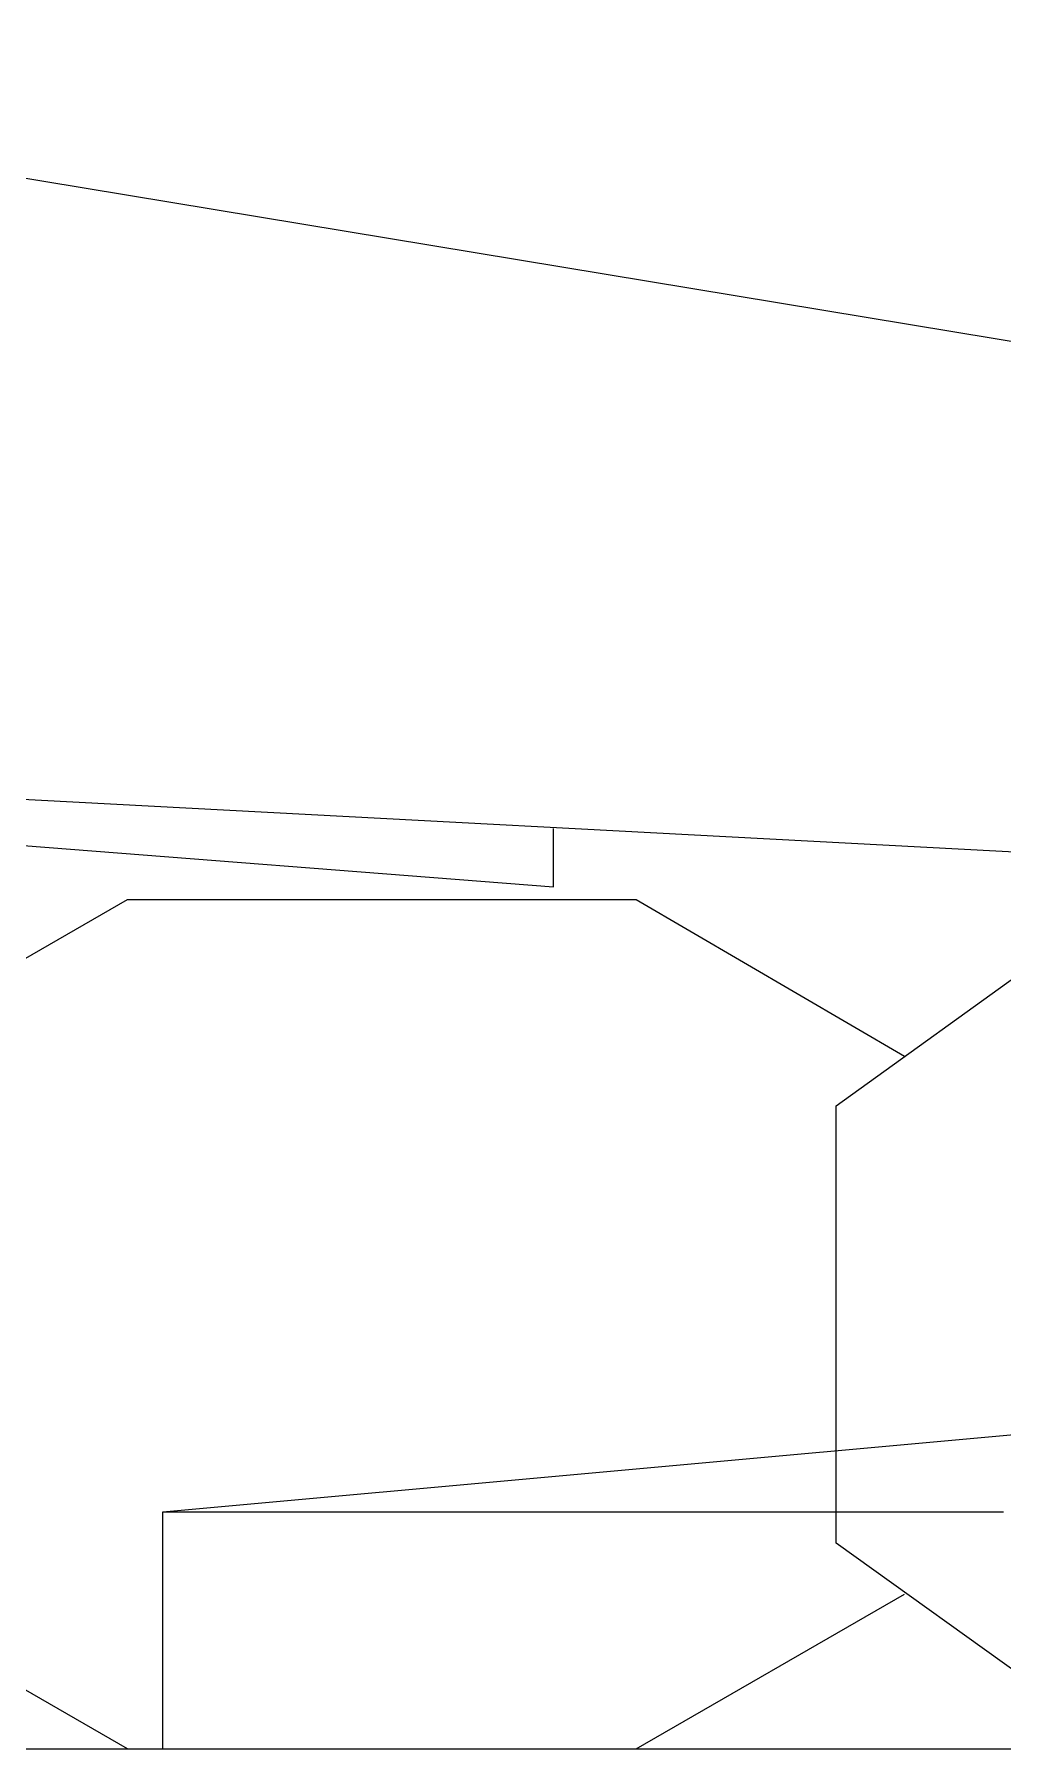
# Model space of a CAD drawing. Extents: x 65572 to 72871, y 30718 to 33858.
# Drawn here: x 65962.66 to 65966.68, y 33416.58 to 33423.69 of the extents above; entities that cross this region are included whole.
import ezdxf

# ---------------------------------------------------------------- set-up
doc = ezdxf.new("R2010")
doc.units = 0
doc.header["$LTSCALE"] = 0.5
doc.header["$MEASUREMENT"] = 0
doc.layers.get('0').update_dxf_attribs({"color": 20, "linetype": 'CONTINUOUS'})
doc.layers.add('Framing', color=142, linetype='CONTINUOUS', lineweight=13)
doc.layers.add('Layout', color=154, linetype='CONTINUOUS', lineweight=5)

# ---------------------------------------------------------------- blocks, each defined once
blk = doc.blocks.new('12fstg01')
at = {"color": 0, "linetype": 'ByBlock'}
for p, q in [((0.03515, 0.14937), (0.25367, 0.1132)), ((0.25367, 0.0751), (0.02436, 0.08728)), ((0.02104, 0.08562), (0.1568, 0.0751)), ((0.1568, 0.0751), (0.1568, 0.08017)), ((0.08857, 0.056), (0.11971, 0.07399)), ((0.11971, 0.07399), (0.16399, 0.07399)), ((0.16399, 0.07399), (0.18738, 0.06034)), ((0.18143, 0.056), (0.20634, 0.07399)), ((0.18143, 0.0179), (0.18143, 0.056)), ((0.11971, 0), (0.08857, 0.0179)), ((0.20634, 0), (0.18143, 0.0179)), ((0.16399, 0), (0.18738, 0.01347)), ((0.11971, 0), (0.16399, 0))]:
    blk.add_line(p, q, dxfattribs=at)

msp = doc.modelspace()

# ---------------------------------------------------------------- linework, layer by layer
at = {"layer": 'Framing'}
msp.add_line((65916.121008, 33416.58061), (66520.623975, 33416.58061), dxfattribs=at)
at = {"layer": 'Layout', "linetype": 'ByBlock'}
for p, q in [((65963.19711, 33417.562344), (65974.197164, 33418.562349)), ((65963.19711, 33416.58061), (65963.19711, 33417.562344))]:
    msp.add_line(p, q, dxfattribs=at)
at = {"layer": 'Layout', "linetype": 'ByBlock', "flags": 128}
msp.add_lwpolyline([(65963.19711, 33417.562344), (65963.197801, 33417.562344), (65963.198491, 33417.562344), (65963.199182, 33417.562344), (65963.199873, 33417.562344), (65963.200564, 33417.562344), (65963.201255, 33417.562344), (65963.201946, 33417.562344), (65963.202636, 33417.562344), (65963.203327, 33417.562344), (65963.204018, 33417.562344), (65963.204709, 33417.562344), (65963.2054, 33417.562344), (65963.206091, 33417.562344), (65963.206782, 33417.562344), (65963.207472, 33417.562344), (65963.208163, 33417.562344), (65963.208854, 33417.562344), (65963.209545, 33417.562344), (65963.210236, 33417.562344), (65963.210927, 33417.562344), (65963.211618, 33417.562344), (65963.212308, 33417.562344), (65963.212999, 33417.562344), (65963.21369, 33417.562344), (65963.214381, 33417.562344), (65963.215072, 33417.562344), (65963.215763, 33417.562344), (65963.216454, 33417.562344), (65963.217144, 33417.562344), (65963.217835, 33417.562344), (65963.218526, 33417.562344), (65963.219217, 33417.562344), (65963.219908, 33417.562344), (65963.220599, 33417.562344), (65963.22129, 33417.562344), (65963.22198, 33417.562344), (65963.222671, 33417.562344), (65963.223362, 33417.562344), (65963.224053, 33417.562344), (65963.224744, 33417.562344), (65963.225435, 33417.562344), (65963.226125, 33417.562344), (65963.226816, 33417.562344), (65963.227507, 33417.562344), (65963.228198, 33417.562344), (65963.228889, 33417.562344), (65963.22958, 33417.562344), (65963.230271, 33417.562344), (65963.230961, 33417.562344), (65963.231652, 33417.562344), (65963.232343, 33417.562344), (65963.233034, 33417.562344), (65963.233725, 33417.562344), (65963.234416, 33417.562344), (65963.235107, 33417.562344), (65963.235797, 33417.562344), (65963.236488, 33417.562344), (65963.237179, 33417.562344), (65963.23787, 33417.562344), (65963.238561, 33417.562344), (65963.239252, 33417.562344), (65963.239943, 33417.562344), (65963.240633, 33417.562344), (65963.241324, 33417.562344), (65963.242015, 33417.562344), (65963.242706, 33417.562344), (65963.243397, 33417.562344), (65963.244088, 33417.562344), (65963.244779, 33417.562344), (65963.245469, 33417.562344), (65963.24616, 33417.562344), (65963.246851, 33417.562344), (65963.247542, 33417.562344), (65963.248233, 33417.562344), (65963.248924, 33417.562344), (65963.249615, 33417.562344), (65963.250305, 33417.562344), (65963.250996, 33417.562344), (65963.251687, 33417.562344), (65963.252378, 33417.562344), (65963.253069, 33417.562344), (65963.25376, 33417.562344), (65963.25445, 33417.562344), (65963.255141, 33417.562344), (65963.255832, 33417.562344), (65963.256523, 33417.562344), (65963.257214, 33417.562344), (65963.257905, 33417.562344), (65963.258596, 33417.562344), (65963.259286, 33417.562344), (65963.259977, 33417.562344), (65963.260668, 33417.562344), (65963.261359, 33417.562344), (65963.26205, 33417.562344), (65963.262741, 33417.562344), (65963.263432, 33417.562344), (65963.264122, 33417.562344), (65963.264813, 33417.562344), (65963.265504, 33417.562344), (65963.266195, 33417.562344), (65963.266886, 33417.562344), (65963.267577, 33417.562344), (65963.268268, 33417.562344), (65963.268958, 33417.562344), (65963.269649, 33417.562344), (65963.27034, 33417.562344), (65963.271031, 33417.562344), (65963.271722, 33417.562344), (65963.272413, 33417.562344), (65963.273104, 33417.562344), (65963.273794, 33417.562344), (65963.274485, 33417.562344), (65963.275176, 33417.562344), (65963.275867, 33417.562344), (65963.276558, 33417.562344), (65963.277249, 33417.562344), (65963.277939, 33417.562344), (65963.27863, 33417.562344), (65963.279321, 33417.562344), (65963.280012, 33417.562344), (65963.280703, 33417.562344), (65963.281394, 33417.562344), (65963.282085, 33417.562344), (65963.282775, 33417.562344), (65963.283466, 33417.562344), (65963.284157, 33417.562344), (65963.284848, 33417.562344), (65963.285539, 33417.562344), (65963.28623, 33417.562344), (65963.286921, 33417.562344), (65963.287611, 33417.562344), (65963.288302, 33417.562344), (65963.288993, 33417.562344), (65963.289684, 33417.562344), (65963.290375, 33417.562344), (65963.291066, 33417.562344), (65963.291757, 33417.562344), (65963.292447, 33417.562344), (65963.293138, 33417.562344), (65963.293829, 33417.562344), (65963.29452, 33417.562344), (65963.295211, 33417.562344), (65963.295902, 33417.562344), (65963.296593, 33417.562344), (65963.297283, 33417.562344), (65963.297974, 33417.562344), (65963.298665, 33417.562344), (65963.299356, 33417.562344), (65963.300047, 33417.562344), (65963.300738, 33417.562344), (65963.301428, 33417.562344), (65963.302119, 33417.562344), (65963.30281, 33417.562344), (65963.303501, 33417.562344), (65963.304192, 33417.562344), (65963.304883, 33417.562344), (65963.305574, 33417.562344), (65963.306264, 33417.562344), (65963.306955, 33417.562344), (65963.307646, 33417.562344), (65963.308337, 33417.562344), (65963.309028, 33417.562344), (65963.309719, 33417.562344), (65963.31041, 33417.562344), (65963.3111, 33417.562344), (65963.311791, 33417.562344), (65963.312482, 33417.562344), (65963.313173, 33417.562344), (65963.313864, 33417.562344), (65963.314555, 33417.562344), (65963.315246, 33417.562344), (65963.315936, 33417.562344), (65963.316627, 33417.562344), (65963.317318, 33417.562344), (65963.318009, 33417.562344), (65963.3187, 33417.562344), (65963.319391, 33417.562344), (65963.320082, 33417.562344), (65963.320772, 33417.562344), (65963.321463, 33417.562344), (65963.322154, 33417.562344), (65963.322845, 33417.562344), (65963.323536, 33417.562344), (65963.324227, 33417.562344), (65963.324917, 33417.562344), (65963.325608, 33417.562344), (65963.326299, 33417.562344), (65963.32699, 33417.562344), (65963.327681, 33417.562344), (65963.328372, 33417.562344), (65963.329063, 33417.562344), (65963.329753, 33417.562344), (65963.330444, 33417.562344), (65963.331135, 33417.562344), (65963.331826, 33417.562344), (65963.332517, 33417.562344), (65963.333208, 33417.562344), (65963.333899, 33417.562344), (65963.334589, 33417.562344), (65963.33528, 33417.562344), (65963.335971, 33417.562344), (65963.336662, 33417.562344), (65963.337353, 33417.562344), (65963.338044, 33417.562344), (65963.338735, 33417.562344), (65963.339425, 33417.562344), (65963.340116, 33417.562344), (65963.340807, 33417.562344), (65963.341498, 33417.562344), (65963.342189, 33417.562344), (65963.34288, 33417.562344), (65963.343571, 33417.562344), (65963.344261, 33417.562344), (65963.344952, 33417.562344), (65963.345643, 33417.562344), (65963.346334, 33417.562344), (65963.347025, 33417.562344), (65963.347716, 33417.562344), (65963.348407, 33417.562344), (65963.349097, 33417.562344), (65963.349788, 33417.562344), (65963.350479, 33417.562344), (65963.35117, 33417.562344), (65963.351861, 33417.562344), (65963.352552, 33417.562344), (65963.353242, 33417.562344), (65963.353933, 33417.562344), (65963.354624, 33417.562344), (65963.355315, 33417.562344), (65963.356006, 33417.562344), (65963.356697, 33417.562344), (65963.357388, 33417.562344), (65963.358078, 33417.562344), (65963.358769, 33417.562344), (65963.35946, 33417.562344), (65963.360151, 33417.562344), (65963.360842, 33417.562344), (65963.361533, 33417.562344), (65963.362224, 33417.562344), (65963.362914, 33417.562344), (65963.363605, 33417.562344), (65963.364296, 33417.562344), (65963.364987, 33417.562344), (65963.365678, 33417.562344), (65963.366369, 33417.562344), (65963.36706, 33417.562344), (65963.36775, 33417.562344), (65963.368441, 33417.562344), (65963.369132, 33417.562344), (65963.369823, 33417.562344), (65963.370514, 33417.562344), (65963.371205, 33417.562344), (65963.371896, 33417.562344), (65963.372586, 33417.562344), (65963.373277, 33417.562344), (65963.373968, 33417.562344), (65963.374659, 33417.562344), (65963.37535, 33417.562344), (65963.376041, 33417.562344), (65963.376731, 33417.562344), (65963.377422, 33417.562344), (65963.378113, 33417.562344), (65963.378804, 33417.562344), (65963.379495, 33417.562344), (65963.380186, 33417.562344), (65963.380877, 33417.562344), (65963.381567, 33417.562344), (65963.382258, 33417.562344), (65963.382949, 33417.562344), (65963.38364, 33417.562344), (65963.384331, 33417.562344), (65963.385022, 33417.562344), (65963.385713, 33417.562344), (65963.386403, 33417.562344), (65963.387094, 33417.562344), (65963.387785, 33417.562344), (65963.388476, 33417.562344), (65963.389167, 33417.562344), (65963.389858, 33417.562344), (65963.390549, 33417.562344), (65963.391239, 33417.562344), (65963.39193, 33417.562344), (65963.392621, 33417.562344), (65963.393312, 33417.562344), (65963.394003, 33417.562344), (65963.394694, 33417.562344), (65963.395385, 33417.562344), (65963.396075, 33417.562344), (65963.396766, 33417.562344), (65963.397457, 33417.562344), (65963.398148, 33417.562344), (65963.398839, 33417.562344), (65963.39953, 33417.562344), (65963.40022, 33417.562344), (65963.400911, 33417.562344), (65963.401602, 33417.562344), (65963.402293, 33417.562344), (65963.402984, 33417.562344), (65963.403675, 33417.562344), (65963.404366, 33417.562344), (65963.405056, 33417.562344), (65963.405747, 33417.562344), (65963.406438, 33417.562344), (65963.407129, 33417.562344), (65963.40782, 33417.562344), (65963.408511, 33417.562344), (65963.409202, 33417.562344), (65963.409892, 33417.562344), (65963.410583, 33417.562344), (65963.411274, 33417.562344), (65963.411965, 33417.562344), (65963.412656, 33417.562344), (65963.413347, 33417.562344), (65963.414038, 33417.562344), (65963.414728, 33417.562344), (65963.415419, 33417.562344), (65963.41611, 33417.562344), (65963.416801, 33417.562344), (65963.417492, 33417.562344), (65963.418183, 33417.562344), (65963.418874, 33417.562344), (65963.419564, 33417.562344), (65963.420255, 33417.562344), (65963.420946, 33417.562344), (65963.421637, 33417.562344), (65963.422328, 33417.562344), (65963.423019, 33417.562344), (65963.423709, 33417.562344), (65963.4244, 33417.562344), (65963.425091, 33417.562344), (65963.425782, 33417.562344), (65963.426473, 33417.562344), (65963.427164, 33417.562344), (65963.427855, 33417.562344), (65963.428545, 33417.562344), (65963.429236, 33417.562344), (65963.429927, 33417.562344), (65963.430618, 33417.562344), (65963.431309, 33417.562344), (65963.432, 33417.562344), (65963.432691, 33417.562344), (65963.433381, 33417.562344), (65963.434072, 33417.562344), (65963.434763, 33417.562344), (65963.435454, 33417.562344), (65963.436145, 33417.562344), (65963.436836, 33417.562344), (65963.437527, 33417.562344), (65963.438217, 33417.562344), (65963.438908, 33417.562344), (65963.439599, 33417.562344), (65963.44029, 33417.562344), (65963.440981, 33417.562344), (65963.441672, 33417.562344), (65963.442363, 33417.562344), (65963.443053, 33417.562344), (65963.443744, 33417.562344), (65963.444435, 33417.562344), (65963.445126, 33417.562344), (65963.445817, 33417.562344), (65963.446508, 33417.562344), (65963.447198, 33417.562344), (65963.447889, 33417.562344), (65963.44858, 33417.562344), (65963.449271, 33417.562344), (65963.449962, 33417.562344), (65963.450653, 33417.562344), (65963.451344, 33417.562344), (65963.452034, 33417.562344), (65963.452725, 33417.562344), (65963.453416, 33417.562344), (65963.454107, 33417.562344), (65963.454798, 33417.562344), (65963.455489, 33417.562344), (65963.45618, 33417.562344), (65963.45687, 33417.562344), (65963.457561, 33417.562344), (65963.458252, 33417.562344), (65963.458943, 33417.562344), (65963.459634, 33417.562344), (65963.460325, 33417.562344), (65963.461016, 33417.562344), (65963.461706, 33417.562344), (65963.462397, 33417.562344), (65963.463088, 33417.562344), (65963.463779, 33417.562344), (65963.46447, 33417.562344), (65963.465161, 33417.562344), (65963.465852, 33417.562344), (65963.466542, 33417.562344), (65963.467233, 33417.562344), (65963.467924, 33417.562344), (65963.468615, 33417.562344), (65963.469306, 33417.562344), (65963.469997, 33417.562344), (65963.470687, 33417.562344), (65963.471378, 33417.562344), (65963.472069, 33417.562344), (65963.47276, 33417.562344), (65963.473451, 33417.562344), (65963.474142, 33417.562344), (65963.474833, 33417.562344), (65963.475523, 33417.562344), (65963.476214, 33417.562344), (65963.476905, 33417.562344), (65963.477596, 33417.562344), (65963.478287, 33417.562344), (65963.478978, 33417.562344), (65963.479669, 33417.562344), (65963.480359, 33417.562344), (65963.48105, 33417.562344), (65963.481741, 33417.562344), (65963.482432, 33417.562344), (65963.483123, 33417.562344), (65963.483814, 33417.562344), (65963.484505, 33417.562344), (65963.485195, 33417.562344), (65963.485886, 33417.562344), (65963.486577, 33417.562344), (65963.487268, 33417.562344), (65963.487959, 33417.562344), (65963.48865, 33417.562344), (65963.489341, 33417.562344), (65963.490031, 33417.562344), (65963.490722, 33417.562344), (65963.491413, 33417.562344), (65963.492104, 33417.562344), (65963.492795, 33417.562344), (65963.493486, 33417.562344), (65963.494177, 33417.562344), (65963.494867, 33417.562344), (65963.495558, 33417.562344), (65963.496249, 33417.562344), (65963.49694, 33417.562344), (65963.497631, 33417.562344), (65963.498995, 33417.562344), (65963.501033, 33417.562344), (65963.503071, 33417.562344), (65963.505109, 33417.562344), (65963.507147, 33417.562344), (65963.509185, 33417.562344), (65963.511223, 33417.562344), (65963.513261, 33417.562344), (65963.515298, 33417.562344), (65963.517336, 33417.562344), (65963.519374, 33417.562344), (65963.521412, 33417.562344), (65963.52345, 33417.562344), (65963.525488, 33417.562344), (65963.527526, 33417.562344), (65963.529564, 33417.562344), (65963.531602, 33417.562344), (65963.53364, 33417.562344), (65963.535678, 33417.562344), (65963.537716, 33417.562344), (65963.539753, 33417.562344), (65963.541791, 33417.562344), (65963.543829, 33417.562344), (65963.545867, 33417.562344), (65963.547905, 33417.562344), (65963.549943, 33417.562344), (65963.551981, 33417.562344), (65963.554019, 33417.562344), (65963.556057, 33417.562344), (65963.558095, 33417.562344), (65963.560133, 33417.562344), (65963.562171, 33417.562344), (65963.564209, 33417.562344), (65963.566246, 33417.562344), (65963.568284, 33417.562344), (65963.570322, 33417.562344), (65963.57236, 33417.562344), (65963.574398, 33417.562344), (65963.576436, 33417.562344), (65963.578474, 33417.562344), (65963.580512, 33417.562344), (65963.58255, 33417.562344), (65963.584588, 33417.562344), (65963.586626, 33417.562344), (65963.588664, 33417.562344), (65963.590701, 33417.562344), (65963.592739, 33417.562344), (65963.594777, 33417.562344), (65963.596815, 33417.562344), (65963.598853, 33417.562344), (65963.600891, 33417.562344), (65963.602929, 33417.562344), (65963.604967, 33417.562344), (65963.607005, 33417.562344), (65963.609043, 33417.562344), (65963.611081, 33417.562344), (65963.613119, 33417.562344), (65963.615156, 33417.562344), (65963.617194, 33417.562344), (65963.619232, 33417.562344), (65963.62127, 33417.562344), (65963.623308, 33417.562344), (65963.625346, 33417.562344), (65963.627384, 33417.562344), (65963.629422, 33417.562344), (65963.63146, 33417.562344), (65963.633498, 33417.562344), (65963.635536, 33417.562344), (65963.637574, 33417.562344), (65963.639611, 33417.562344), (65963.641649, 33417.562344), (65963.643687, 33417.562344), (65963.645725, 33417.562344), (65963.647763, 33417.562344), (65963.649801, 33417.562344), (65963.651839, 33417.562344), (65963.653877, 33417.562344), (65963.655915, 33417.562344), (65963.657953, 33417.562344), (65963.659991, 33417.562344), (65963.662029, 33417.562344), (65963.664066, 33417.562344), (65963.666104, 33417.562344), (65963.668142, 33417.562344), (65963.67018, 33417.562344), (65963.672218, 33417.562344), (65963.674256, 33417.562344), (65963.676294, 33417.562344), (65963.678332, 33417.562344), (65963.68037, 33417.562344), (65963.682408, 33417.562344), (65963.684446, 33417.562344), (65963.686484, 33417.562344), (65963.688521, 33417.562344), (65963.690559, 33417.562344), (65963.692597, 33417.562344), (65963.694635, 33417.562344), (65963.696673, 33417.562344), (65963.698711, 33417.562344), (65963.700749, 33417.562344), (65963.702787, 33417.562344), (65963.704825, 33417.562344), (65963.706863, 33417.562344), (65963.708901, 33417.562344), (65963.710939, 33417.562344), (65963.712976, 33417.562344), (65963.715014, 33417.562344), (65963.717052, 33417.562344), (65963.71909, 33417.562344), (65963.721128, 33417.562344), (65963.723166, 33417.562344), (65963.725204, 33417.562344), (65963.727242, 33417.562344), (65963.72928, 33417.562344), (65963.731318, 33417.562344), (65963.733356, 33417.562344), (65963.735394, 33417.562344), (65963.737431, 33417.562344), (65963.739469, 33417.562344), (65963.741507, 33417.562344), (65963.743545, 33417.562344), (65963.745583, 33417.562344), (65963.747621, 33417.562344), (65963.749659, 33417.562344), (65963.751697, 33417.562344), (65963.753735, 33417.562344), (65963.755773, 33417.562344), (65963.757811, 33417.562344), (65963.759849, 33417.562344), (65963.761886, 33417.562344), (65963.763924, 33417.562344), (65963.765962, 33417.562344), (65963.768, 33417.562344), (65963.770038, 33417.562344), (65963.772076, 33417.562344), (65963.774114, 33417.562344), (65963.776152, 33417.562344), (65963.77819, 33417.562344), (65963.780228, 33417.562344), (65963.782266, 33417.562344), (65963.784304, 33417.562344), (65963.786341, 33417.562344), (65963.788379, 33417.562344), (65963.790417, 33417.562344), (65963.792455, 33417.562344), (65963.794493, 33417.562344), (65963.796531, 33417.562344), (65963.798569, 33417.562344), (65963.800607, 33417.562344), (65963.802645, 33417.562344), (65963.804683, 33417.562344), (65963.806721, 33417.562344), (65963.808759, 33417.562344), (65963.810796, 33417.562344), (65963.812834, 33417.562344), (65963.814872, 33417.562344), (65963.81691, 33417.562344), (65963.818948, 33417.562344), (65963.820986, 33417.562344), (65963.823024, 33417.562344), (65963.825062, 33417.562344), (65963.8271, 33417.562344), (65963.829138, 33417.562344), (65963.831176, 33417.562344), (65963.833214, 33417.562344), (65963.835251, 33417.562344), (65963.837289, 33417.562344), (65963.839327, 33417.562344), (65963.841365, 33417.562344), (65963.843403, 33417.562344), (65963.845441, 33417.562344), (65963.847479, 33417.562344), (65963.849517, 33417.562344), (65963.851555, 33417.562344), (65963.853593, 33417.562344), (65963.855631, 33417.562344), (65963.857669, 33417.562344), (65963.859706, 33417.562344), (65963.861744, 33417.562344), (65963.863782, 33417.562344), (65963.86582, 33417.562344), (65963.867858, 33417.562344), (65963.869896, 33417.562344), (65963.871934, 33417.562344), (65963.873972, 33417.562344), (65963.87601, 33417.562344), (65963.878048, 33417.562344), (65963.880086, 33417.562344), (65963.882124, 33417.562344), (65963.884161, 33417.562344), (65963.886199, 33417.562344), (65963.888237, 33417.562344), (65963.890275, 33417.562344), (65963.892313, 33417.562344), (65963.894351, 33417.562344), (65963.896389, 33417.562344), (65963.898427, 33417.562344), (65963.900465, 33417.562344), (65963.902503, 33417.562344), (65963.904541, 33417.562344), (65963.906579, 33417.562344), (65963.908616, 33417.562344), (65963.910654, 33417.562344), (65963.912692, 33417.562344), (65963.91473, 33417.562344), (65963.916768, 33417.562344), (65963.918806, 33417.562344), (65963.920844, 33417.562344), (65963.922882, 33417.562344), (65963.92492, 33417.562344), (65963.926958, 33417.562344), (65963.928996, 33417.562344), (65963.931034, 33417.562344), (65963.933071, 33417.562344), (65963.935109, 33417.562344), (65963.937147, 33417.562344), (65963.939185, 33417.562344), (65963.941223, 33417.562344), (65963.943261, 33417.562344), (65963.945299, 33417.562344), (65963.947337, 33417.562344), (65963.949375, 33417.562344), (65963.951413, 33417.562344), (65963.953451, 33417.562344), (65963.955489, 33417.562344), (65963.957526, 33417.562344), (65963.959564, 33417.562344), (65963.961602, 33417.562344), (65963.96364, 33417.562344), (65963.965678, 33417.562344), (65963.967716, 33417.562344), (65963.969754, 33417.562344), (65963.971792, 33417.562344), (65963.97383, 33417.562344), (65963.975868, 33417.562344), (65963.977906, 33417.562344), (65963.979944, 33417.562344), (65963.981982, 33417.562344), (65963.984019, 33417.562344), (65963.986057, 33417.562344), (65963.988095, 33417.562344), (65963.990133, 33417.562344), (65963.992171, 33417.562344), (65963.994209, 33417.562344), (65963.996247, 33417.562344), (65963.998285, 33417.562344), (65964.000323, 33417.562344), (65964.002361, 33417.562344), (65964.004399, 33417.562344), (65964.006437, 33417.562344), (65964.008474, 33417.562344), (65964.010512, 33417.562344), (65964.01255, 33417.562344), (65964.014588, 33417.562344), (65964.016626, 33417.562344), (65964.018664, 33417.562344), (65964.020702, 33417.562344), (65964.02274, 33417.562344), (65964.024778, 33417.562344), (65964.026816, 33417.562344), (65964.028854, 33417.562344), (65964.030892, 33417.562344), (65964.032929, 33417.562344), (65964.034967, 33417.562344), (65964.037005, 33417.562344), (65964.039043, 33417.562344), (65964.041081, 33417.562344), (65964.043119, 33417.562344), (65964.045157, 33417.562344), (65964.047195, 33417.562344), (65964.049233, 33417.562344), (65964.051271, 33417.562344), (65964.053309, 33417.562344), (65964.055347, 33417.562344), (65964.057384, 33417.562344), (65964.059422, 33417.562344), (65964.06146, 33417.562344), (65964.063498, 33417.562344), (65964.065536, 33417.562344), (65964.067574, 33417.562344), (65964.069612, 33417.562344), (65964.07165, 33417.562344), (65964.073688, 33417.562344), (65964.075726, 33417.562344), (65964.077764, 33417.562344), (65964.079802, 33417.562344), (65964.081839, 33417.562344), (65964.083877, 33417.562344), (65964.085915, 33417.562344), (65964.087953, 33417.562344), (65964.089991, 33417.562344), (65964.092029, 33417.562344), (65964.094067, 33417.562344), (65964.096105, 33417.562344), (65964.098143, 33417.562344), (65964.100181, 33417.562344), (65964.102219, 33417.562344), (65964.104257, 33417.562344), (65964.106294, 33417.562344), (65964.108332, 33417.562344), (65964.11037, 33417.562344), (65964.112408, 33417.562344), (65964.114446, 33417.562344), (65964.116484, 33417.562344), (65964.118522, 33417.562344), (65964.12056, 33417.562344), (65964.122598, 33417.562344), (65964.124636, 33417.562344), (65964.126674, 33417.562344), (65964.128712, 33417.562344), (65964.130749, 33417.562344), (65964.132787, 33417.562344), (65964.134825, 33417.562344), (65964.136863, 33417.562344), (65964.138901, 33417.562344), (65964.140939, 33417.562344), (65964.142977, 33417.562344), (65964.145015, 33417.562344), (65964.147053, 33417.562344), (65964.149091, 33417.562344), (65964.151129, 33417.562344), (65964.153167, 33417.562344), (65964.155204, 33417.562344), (65964.157242, 33417.562344), (65964.15928, 33417.562344), (65964.161318, 33417.562344), (65964.163356, 33417.562344), (65964.165394, 33417.562344), (65964.167432, 33417.562344), (65964.16947, 33417.562344), (65964.171508, 33417.562344), (65964.173546, 33417.562344), (65964.175584, 33417.562344), (65964.177622, 33417.562344), (65964.179659, 33417.562344), (65964.181697, 33417.562344), (65964.183735, 33417.562344), (65964.185773, 33417.562344), (65964.187811, 33417.562344), (65964.189849, 33417.562344), (65964.191887, 33417.562344), (65964.193925, 33417.562344), (65964.195963, 33417.562344), (65964.198001, 33417.562344), (65964.200039, 33417.562344), (65964.202077, 33417.562344), (65964.204114, 33417.562344), (65964.206152, 33417.562344), (65964.20819, 33417.562344), (65964.210228, 33417.562344), (65964.212266, 33417.562344), (65964.214304, 33417.562344), (65964.216342, 33417.562344), (65964.21838, 33417.562344), (65964.220418, 33417.562344), (65964.222456, 33417.562344), (65964.224494, 33417.562344), (65964.226532, 33417.562344), (65964.228569, 33417.562344), (65964.230607, 33417.562344), (65964.232645, 33417.562344), (65964.234683, 33417.562344), (65964.236721, 33417.562344), (65964.238759, 33417.562344), (65964.240797, 33417.562344), (65964.242835, 33417.562344), (65964.244873, 33417.562344), (65964.246911, 33417.562344), (65964.248949, 33417.562344), (65964.250987, 33417.562344), (65964.253024, 33417.562344), (65964.255062, 33417.562344), (65964.2571, 33417.562344), (65964.259138, 33417.562344), (65964.261176, 33417.562344), (65964.263214, 33417.562344), (65964.265252, 33417.562344), (65964.26729, 33417.562344), (65964.269328, 33417.562344), (65964.271366, 33417.562344), (65964.273404, 33417.562344), (65964.275442, 33417.562344), (65964.277479, 33417.562344), (65964.279517, 33417.562344), (65964.281555, 33417.562344), (65964.283593, 33417.562344), (65964.285631, 33417.562344), (65964.287669, 33417.562344), (65964.289707, 33417.562344), (65964.291745, 33417.562344), (65964.293783, 33417.562344), (65964.295821, 33417.562344), (65964.297859, 33417.562344), (65964.299897, 33417.562344), (65964.301934, 33417.562344), (65964.303972, 33417.562344), (65964.30601, 33417.562344), (65964.308048, 33417.562344), (65964.310086, 33417.562344), (65964.312124, 33417.562344), (65964.314162, 33417.562344), (65964.3162, 33417.562344), (65964.318238, 33417.562344), (65964.320276, 33417.562344), (65964.322314, 33417.562344), (65964.324352, 33417.562344), (65964.326389, 33417.562344), (65964.328427, 33417.562344), (65964.330465, 33417.562344), (65964.332503, 33417.562344), (65964.334541, 33417.562344), (65964.336579, 33417.562344), (65964.338617, 33417.562344), (65964.340655, 33417.562344), (65964.342693, 33417.562344), (65964.344731, 33417.562344), (65964.346769, 33417.562344), (65964.348807, 33417.562344), (65964.350844, 33417.562344), (65964.352882, 33417.562344), (65964.35492, 33417.562344), (65964.356958, 33417.562344), (65964.358996, 33417.562344), (65964.361034, 33417.562344), (65964.363072, 33417.562344), (65964.36511, 33417.562344), (65964.367148, 33417.562344), (65964.369186, 33417.562344), (65964.371224, 33417.562344), (65964.373262, 33417.562344), (65964.3753, 33417.562344), (65964.377337, 33417.562344), (65964.379375, 33417.562344), (65964.381413, 33417.562344), (65964.383451, 33417.562344), (65964.385489, 33417.562344), (65964.388772, 33417.562344), (65964.392055, 33417.562344), (65964.395337, 33417.562344), (65964.39862, 33417.562344), (65964.401903, 33417.562344), (65964.405186, 33417.562344), (65964.408469, 33417.562344), (65964.411751, 33417.562344), (65964.415034, 33417.562344), (65964.418317, 33417.562344), (65964.4216, 33417.562344), (65964.424883, 33417.562344), (65964.428165, 33417.562344), (65964.431448, 33417.562344), (65964.434731, 33417.562344), (65964.438014, 33417.562344), (65964.441297, 33417.562344), (65964.444579, 33417.562344), (65964.447862, 33417.562344), (65964.451145, 33417.562344), (65964.454428, 33417.562344), (65964.45771, 33417.562344), (65964.460993, 33417.562344), (65964.464276, 33417.562344), (65964.467559, 33417.562344), (65964.470842, 33417.562344), (65964.474124, 33417.562344), (65964.477407, 33417.562344), (65964.48069, 33417.562344), (65964.483973, 33417.562344), (65964.487256, 33417.562344), (65964.490538, 33417.562344), (65964.493821, 33417.562344), (65964.497104, 33417.562344), (65964.500387, 33417.562344), (65964.50367, 33417.562344), (65964.506952, 33417.562344), (65964.510235, 33417.562344), (65964.513518, 33417.562344), (65964.516801, 33417.562344), (65964.520084, 33417.562344), (65964.523366, 33417.562344), (65964.526649, 33417.562344), (65964.529932, 33417.562344), (65964.533215, 33417.562344), (65964.536497, 33417.562344), (65964.53978, 33417.562344), (65964.543063, 33417.562344), (65964.546346, 33417.562344), (65964.549629, 33417.562344), (65964.552911, 33417.562344), (65964.556194, 33417.562344), (65964.559477, 33417.562344), (65964.56276, 33417.562344), (65964.566043, 33417.562344), (65964.569325, 33417.562344), (65964.572608, 33417.562344), (65964.575891, 33417.562344), (65964.579174, 33417.562344), (65964.582457, 33417.562344), (65964.585739, 33417.562344), (65964.589022, 33417.562344), (65964.592305, 33417.562344), (65964.595588, 33417.562344), (65964.598871, 33417.562344), (65964.602153, 33417.562344), (65964.605436, 33417.562344), (65964.608719, 33417.562344), (65964.612002, 33417.562344), (65964.615284, 33417.562344), (65964.618567, 33417.562344), (65964.62185, 33417.562344), (65964.625133, 33417.562344), (65964.628416, 33417.562344), (65964.631698, 33417.562344), (65964.634981, 33417.562344), (65964.638264, 33417.562344), (65964.641547, 33417.562344), (65964.64483, 33417.562344), (65964.648112, 33417.562344), (65964.651395, 33417.562344), (65964.654678, 33417.562344), (65964.657961, 33417.562344), (65964.661244, 33417.562344), (65964.664526, 33417.562344), (65964.667809, 33417.562344), (65964.671092, 33417.562344), (65964.674375, 33417.562344), (65964.677658, 33417.562344), (65964.68094, 33417.562344), (65964.684223, 33417.562344), (65964.687506, 33417.562344), (65964.690789, 33417.562344), (65964.694071, 33417.562344), (65964.697354, 33417.562344), (65964.700637, 33417.562344), (65964.70392, 33417.562344), (65964.707203, 33417.562344), (65964.710485, 33417.562344), (65964.713768, 33417.562344), (65964.717051, 33417.562344), (65964.720334, 33417.562344), (65964.723617, 33417.562344), (65964.726899, 33417.562344), (65964.730182, 33417.562344), (65964.733465, 33417.562344), (65964.736748, 33417.562344), (65964.740031, 33417.562344), (65964.743313, 33417.562344), (65964.746596, 33417.562344), (65964.749879, 33417.562344), (65964.753162, 33417.562344), (65964.756445, 33417.562344), (65964.759727, 33417.562344), (65964.76301, 33417.562344), (65964.766293, 33417.562344), (65964.769576, 33417.562344), (65964.772858, 33417.562344), (65964.776141, 33417.562344), (65964.779424, 33417.562344), (65964.782707, 33417.562344), (65964.78599, 33417.562344), (65964.789272, 33417.562344), (65964.792555, 33417.562344), (65964.795838, 33417.562344), (65964.799121, 33417.562344), (65964.802404, 33417.562344), (65964.805686, 33417.562344), (65964.808969, 33417.562344), (65964.812252, 33417.562344), (65964.815535, 33417.562344), (65964.818818, 33417.562344), (65964.8221, 33417.562344), (65964.825383, 33417.562344), (65964.828666, 33417.562344), (65964.831949, 33417.562344), (65964.835232, 33417.562344), (65964.838514, 33417.562344), (65964.841797, 33417.562344), (65964.84508, 33417.562344), (65964.848363, 33417.562344), (65964.851645, 33417.562344), (65964.854928, 33417.562344), (65964.858211, 33417.562344), (65964.861494, 33417.562344), (65964.864777, 33417.562344), (65964.868059, 33417.562344), (65964.871342, 33417.562344), (65964.874625, 33417.562344), (65964.877908, 33417.562344), (65964.881191, 33417.562344), (65964.884473, 33417.562344), (65964.887756, 33417.562344), (65964.891039, 33417.562344), (65964.894322, 33417.562344), (65964.897605, 33417.562344), (65964.900887, 33417.562344), (65964.90417, 33417.562344), (65964.907453, 33417.562344), (65964.910736, 33417.562344), (65964.914018, 33417.562344), (65964.917301, 33417.562344), (65964.920584, 33417.562344), (65964.923867, 33417.562344), (65964.92715, 33417.562344), (65964.930432, 33417.562344), (65964.933715, 33417.562344), (65964.936998, 33417.562344), (65964.940281, 33417.562344), (65964.943564, 33417.562344), (65964.946846, 33417.562344), (65964.950129, 33417.562344), (65964.953412, 33417.562344), (65964.956695, 33417.562344), (65964.959978, 33417.562344), (65964.96326, 33417.562344), (65964.966543, 33417.562344), (65964.969826, 33417.562344), (65964.973109, 33417.562344), (65964.976392, 33417.562344), (65964.979674, 33417.562344), (65964.982957, 33417.562344), (65964.98624, 33417.562344), (65964.989523, 33417.562344), (65964.992805, 33417.562344), (65964.996088, 33417.562344), (65964.999371, 33417.562344), (65965.002654, 33417.562344), (65965.005937, 33417.562344), (65965.009219, 33417.562344), (65965.012502, 33417.562344), (65965.015785, 33417.562344), (65965.019068, 33417.562344), (65965.022351, 33417.562344), (65965.025633, 33417.562344), (65965.028916, 33417.562344), (65965.032199, 33417.562344), (65965.035482, 33417.562344), (65965.038765, 33417.562344), (65965.042047, 33417.562344), (65965.04533, 33417.562344), (65965.048613, 33417.562344), (65965.051896, 33417.562344), (65965.055179, 33417.562344), (65965.058461, 33417.562344), (65965.061744, 33417.562344), (65965.065027, 33417.562344), (65965.06831, 33417.562344), (65965.071592, 33417.562344), (65965.074875, 33417.562344), (65965.078158, 33417.562344), (65965.081441, 33417.562344), (65965.084724, 33417.562344), (65965.088006, 33417.562344), (65965.091289, 33417.562344), (65965.094572, 33417.562344), (65965.097855, 33417.562344), (65965.101138, 33417.562344), (65965.10442, 33417.562344), (65965.107703, 33417.562344), (65965.110986, 33417.562344), (65965.114269, 33417.562344), (65965.117552, 33417.562344), (65965.120834, 33417.562344), (65965.124117, 33417.562344), (65965.1274, 33417.562344), (65965.130683, 33417.562344), (65965.133966, 33417.562344), (65965.137248, 33417.562344), (65965.140531, 33417.562344), (65965.143814, 33417.562344), (65965.147097, 33417.562344), (65965.150379, 33417.562344), (65965.153662, 33417.562344), (65965.156945, 33417.562344), (65965.160228, 33417.562344), (65965.163511, 33417.562344), (65965.166793, 33417.562344), (65965.170076, 33417.562344), (65965.173359, 33417.562344), (65965.176642, 33417.562344), (65965.179925, 33417.562344), (65965.183207, 33417.562344), (65965.18649, 33417.562344), (65965.189773, 33417.562344), (65965.193056, 33417.562344), (65965.196339, 33417.562344), (65965.199621, 33417.562344), (65965.202904, 33417.562344), (65965.206187, 33417.562344), (65965.20947, 33417.562344), (65965.212753, 33417.562344), (65965.216035, 33417.562344), (65965.219318, 33417.562344), (65965.222601, 33417.562344), (65965.225884, 33417.562344), (65965.229166, 33417.562344), (65965.232449, 33417.562344), (65965.235732, 33417.562344), (65965.239015, 33417.562344), (65965.242298, 33417.562344), (65965.24558, 33417.562344), (65965.248863, 33417.562344), (65965.252146, 33417.562344), (65965.255429, 33417.562344), (65965.258712, 33417.562344), (65965.261994, 33417.562344), (65965.265277, 33417.562344), (65965.26856, 33417.562344), (65965.271843, 33417.562344), (65965.275126, 33417.562344), (65965.278408, 33417.562344), (65965.281691, 33417.562344), (65965.284974, 33417.562344), (65965.288257, 33417.562344), (65965.29154, 33417.562344), (65965.294822, 33417.562344), (65965.298105, 33417.562344), (65965.301388, 33417.562344), (65965.304671, 33417.562344), (65965.307953, 33417.562344), (65965.311236, 33417.562344), (65965.314519, 33417.562344), (65965.317802, 33417.562344), (65965.321085, 33417.562344), (65965.324367, 33417.562344), (65965.32765, 33417.562344), (65965.330933, 33417.562344), (65965.334216, 33417.562344), (65965.337499, 33417.562344), (65965.340781, 33417.562344), (65965.344064, 33417.562344), (65965.347347, 33417.562344), (65965.35063, 33417.562344), (65965.353913, 33417.562344), (65965.357195, 33417.562344), (65965.360478, 33417.562344), (65965.363761, 33417.562344), (65965.367044, 33417.562344), (65965.370326, 33417.562344), (65965.373609, 33417.562344), (65965.376892, 33417.562344), (65965.380175, 33417.562344), (65965.383458, 33417.562344), (65965.38674, 33417.562344), (65965.390023, 33417.562344), (65965.393306, 33417.562344), (65965.396589, 33417.562344), (65965.399872, 33417.562344), (65965.403154, 33417.562344), (65965.406437, 33417.562344), (65965.40972, 33417.562344), (65965.413003, 33417.562344), (65965.416286, 33417.562344), (65965.419568, 33417.562344), (65965.422851, 33417.562344), (65965.426134, 33417.562344), (65965.429417, 33417.562344), (65965.4327, 33417.562344), (65965.435982, 33417.562344), (65965.439265, 33417.562344), (65965.442548, 33417.562344), (65965.445831, 33417.562344), (65965.449113, 33417.562344), (65965.452396, 33417.562344), (65965.455679, 33417.562344), (65965.458962, 33417.562344), (65965.462245, 33417.562344), (65965.465527, 33417.562344), (65965.46881, 33417.562344), (65965.472093, 33417.562344), (65965.475376, 33417.562344), (65965.478659, 33417.562344), (65965.481941, 33417.562344), (65965.485224, 33417.562344), (65965.488507, 33417.562344), (65965.49179, 33417.562344), (65965.495073, 33417.562344), (65965.498355, 33417.562344), (65965.501638, 33417.562344), (65965.504921, 33417.562344), (65965.508204, 33417.562344), (65965.511487, 33417.562344), (65965.514769, 33417.562344), (65965.518052, 33417.562344), (65965.521335, 33417.562344), (65965.524618, 33417.562344), (65965.5279, 33417.562344), (65965.531183, 33417.562344), (65965.534466, 33417.562344), (65965.537749, 33417.562344), (65965.541032, 33417.562344), (65965.544314, 33417.562344), (65965.547597, 33417.562344), (65965.55088, 33417.562344), (65965.554163, 33417.562344), (65965.557446, 33417.562344), (65965.560728, 33417.562344), (65965.564011, 33417.562344), (65965.567294, 33417.562344), (65965.570577, 33417.562344), (65965.57386, 33417.562344), (65965.577142, 33417.562344), (65965.580425, 33417.562344), (65965.583708, 33417.562344), (65965.586991, 33417.562344), (65965.590274, 33417.562344), (65965.593556, 33417.562344), (65965.596839, 33417.562344), (65965.600122, 33417.562344), (65965.603405, 33417.562344), (65965.606687, 33417.562344), (65965.60997, 33417.562344), (65965.613253, 33417.562344), (65965.616536, 33417.562344), (65965.619819, 33417.562344), (65965.623101, 33417.562344), (65965.626384, 33417.562344), (65965.629667, 33417.562344), (65965.63295, 33417.562344), (65965.636233, 33417.562344), (65965.639515, 33417.562344), (65965.642798, 33417.562344), (65965.646081, 33417.562344), (65965.649364, 33417.562344), (65965.652647, 33417.562344), (65965.655929, 33417.562344), (65965.659212, 33417.562344), (65965.662495, 33417.562344), (65965.665778, 33417.562344), (65965.669061, 33417.562344), (65965.672343, 33417.562344), (65965.675626, 33417.562344), (65965.678909, 33417.562344), (65965.682192, 33417.562344), (65965.685474, 33417.562344), (65965.688757, 33417.562344), (65965.69204, 33417.562344), (65965.695323, 33417.562344), (65965.698606, 33417.562344), (65965.701888, 33417.562344), (65965.705171, 33417.562344), (65965.708454, 33417.562344), (65965.711737, 33417.562344), (65965.71502, 33417.562344), (65965.718302, 33417.562344), (65965.721585, 33417.562344), (65965.724868, 33417.562344), (65965.728151, 33417.562344), (65965.731434, 33417.562344), (65965.734716, 33417.562344), (65965.737999, 33417.562344), (65965.741282, 33417.562344), (65965.744565, 33417.562344), (65965.747848, 33417.562344), (65965.75113, 33417.562344), (65965.754413, 33417.562344), (65965.757696, 33417.562344), (65965.760979, 33417.562344), (65965.764261, 33417.562344), (65965.767544, 33417.562344), (65965.770827, 33417.562344), (65965.77411, 33417.562344), (65965.777393, 33417.562344), (65965.780675, 33417.562344), (65965.783958, 33417.562344), (65965.787241, 33417.562344), (65965.790524, 33417.562344), (65965.793807, 33417.562344), (65965.797089, 33417.562344), (65965.800372, 33417.562344), (65965.803655, 33417.562344), (65965.806938, 33417.562344), (65965.810221, 33417.562344), (65965.813503, 33417.562344), (65965.817326, 33417.562344), (65965.821689, 33417.562344), (65965.826052, 33417.562344), (65965.830415, 33417.562344), (65965.834778, 33417.562344), (65965.839142, 33417.562344), (65965.843505, 33417.562344), (65965.847868, 33417.562344), (65965.852231, 33417.562344), (65965.856594, 33417.562344), (65965.860957, 33417.562344), (65965.86532, 33417.562344), (65965.869683, 33417.562344), (65965.874046, 33417.562344), (65965.878409, 33417.562344), (65965.882772, 33417.562344), (65965.887135, 33417.562344), (65965.891498, 33417.562344), (65965.895861, 33417.562344), (65965.900224, 33417.562344), (65965.904587, 33417.562344), (65965.90895, 33417.562344), (65965.913313, 33417.562344), (65965.917676, 33417.562344), (65965.92204, 33417.562344), (65965.926403, 33417.562344), (65965.930766, 33417.562344), (65965.935129, 33417.562344), (65965.939492, 33417.562344), (65965.943855, 33417.562344), (65965.948218, 33417.562344), (65965.952581, 33417.562344), (65965.956944, 33417.562344), (65965.961307, 33417.562344), (65965.96567, 33417.562344), (65965.970033, 33417.562344), (65965.974396, 33417.562344), (65965.978759, 33417.562344), (65965.983122, 33417.562344), (65965.987485, 33417.562344), (65965.991848, 33417.562344), (65965.996211, 33417.562344), (65966.000574, 33417.562344), (65966.004938, 33417.562344), (65966.009301, 33417.562344), (65966.013664, 33417.562344), (65966.018027, 33417.562344), (65966.02239, 33417.562344), (65966.026753, 33417.562344), (65966.031116, 33417.562344), (65966.035479, 33417.562344), (65966.039842, 33417.562344), (65966.044205, 33417.562344), (65966.048568, 33417.562344), (65966.052931, 33417.562344), (65966.057294, 33417.562344), (65966.061657, 33417.562344), (65966.06602, 33417.562344), (65966.070383, 33417.562344), (65966.074746, 33417.562344), (65966.079109, 33417.562344), (65966.083472, 33417.562344), (65966.087836, 33417.562344), (65966.092199, 33417.562344), (65966.096562, 33417.562344), (65966.100925, 33417.562344), (65966.105288, 33417.562344), (65966.109651, 33417.562344), (65966.114014, 33417.562344), (65966.118377, 33417.562344), (65966.12274, 33417.562344), (65966.127103, 33417.562344), (65966.131466, 33417.562344), (65966.135829, 33417.562344), (65966.140192, 33417.562344), (65966.144555, 33417.562344), (65966.148918, 33417.562344), (65966.153281, 33417.562344), (65966.157644, 33417.562344), (65966.162007, 33417.562344), (65966.16637, 33417.562344), (65966.170734, 33417.562344), (65966.175097, 33417.562344), (65966.17946, 33417.562344), (65966.183823, 33417.562344), (65966.188186, 33417.562344), (65966.192549, 33417.562344), (65966.196912, 33417.562344), (65966.201275, 33417.562344), (65966.205638, 33417.562344), (65966.210001, 33417.562344), (65966.214364, 33417.562344), (65966.218727, 33417.562344), (65966.22309, 33417.562344), (65966.227453, 33417.562344), (65966.231816, 33417.562344), (65966.236179, 33417.562344), (65966.240542, 33417.562344), (65966.244905, 33417.562344), (65966.249268, 33417.562344), (65966.253632, 33417.562344), (65966.257995, 33417.562344), (65966.262358, 33417.562344), (65966.266721, 33417.562344), (65966.271084, 33417.562344), (65966.275447, 33417.562344), (65966.27981, 33417.562344), (65966.284173, 33417.562344), (65966.288536, 33417.562344), (65966.292899, 33417.562344), (65966.297262, 33417.562344), (65966.301625, 33417.562344), (65966.305988, 33417.562344), (65966.310351, 33417.562344), (65966.314714, 33417.562344), (65966.319077, 33417.562344), (65966.32344, 33417.562344), (65966.327803, 33417.562344), (65966.332166, 33417.562344), (65966.33653, 33417.562344), (65966.340893, 33417.562344), (65966.345256, 33417.562344), (65966.349619, 33417.562344), (65966.353982, 33417.562344), (65966.358345, 33417.562344), (65966.362708, 33417.562344), (65966.367071, 33417.562344), (65966.371434, 33417.562344), (65966.375797, 33417.562344), (65966.38016, 33417.562344), (65966.384523, 33417.562344), (65966.388886, 33417.562344), (65966.393249, 33417.562344), (65966.397612, 33417.562344), (65966.401975, 33417.562344), (65966.406338, 33417.562344), (65966.410701, 33417.562344), (65966.415064, 33417.562344), (65966.419428, 33417.562344), (65966.423791, 33417.562344), (65966.428154, 33417.562344), (65966.432517, 33417.562344), (65966.43688, 33417.562344), (65966.441243, 33417.562344), (65966.445606, 33417.562344), (65966.449969, 33417.562344), (65966.454332, 33417.562344), (65966.458695, 33417.562344), (65966.463058, 33417.562344), (65966.467421, 33417.562344), (65966.471784, 33417.562344), (65966.476147, 33417.562344), (65966.48051, 33417.562344), (65966.484873, 33417.562344), (65966.489236, 33417.562344), (65966.493599, 33417.562344), (65966.497962, 33417.562344), (65966.502326, 33417.562344), (65966.506689, 33417.562344), (65966.511052, 33417.562344), (65966.515415, 33417.562344), (65966.519778, 33417.562344), (65966.524141, 33417.562344), (65966.528504, 33417.562344), (65966.532867, 33417.562344), (65966.53723, 33417.562344), (65966.541593, 33417.562344), (65966.545956, 33417.562344), (65966.550319, 33417.562344), (65966.554682, 33417.562344), (65966.559045, 33417.562344), (65966.563408, 33417.562344), (65966.567771, 33417.562344), (65966.572134, 33417.562344), (65966.576497, 33417.562344), (65966.58086, 33417.562344), (65966.585224, 33417.562344), (65966.589587, 33417.562344), (65966.59395, 33417.562344), (65966.598313, 33417.562344), (65966.602676, 33417.562344), (65966.607039, 33417.562344), (65966.611402, 33417.562344), (65966.615765, 33417.562344), (65966.620128, 33417.562344), (65966.624491, 33417.562344), (65966.628854, 33417.562344), (65966.633217, 33417.562344), (65966.63758, 33417.562344), (65966.641943, 33417.562344), (65966.646306, 33417.562344), (65966.650669, 33417.562344), (65966.655032, 33417.562344), (65966.659395, 33417.562344), (65966.663758, 33417.562344), (65966.668122, 33417.562344), (65966.672485, 33417.562344), (65966.676848, 33417.562344), (65966.681211, 33417.562344)], dxfattribs=at)

# ---------------------------------------------------------------- block references
at = {"layer": 'Layout', "linetype": 'ByBlock', "xscale": 47.58705652932135, "yscale": 47.58705652932135, "zscale": 47.58705652932135}
msp.add_blockref('12fstg01', (65957.354106, 33416.58061), dxfattribs=at)

doc.saveas('drawing.dxf')
